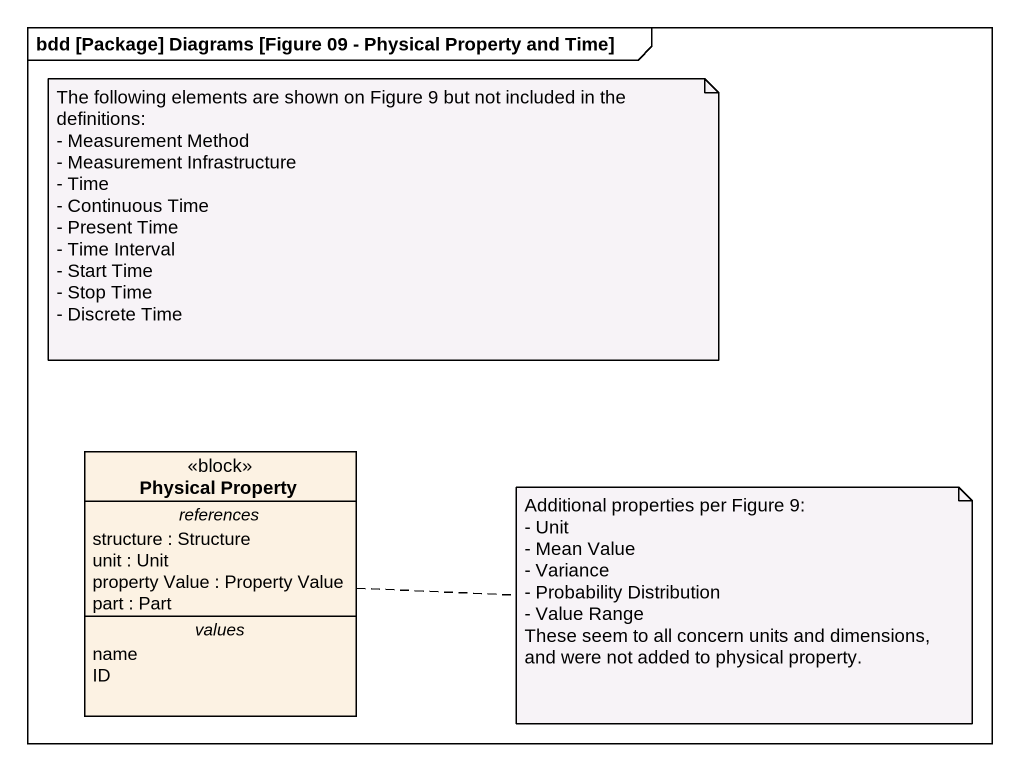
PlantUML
@startuml
mainframe bdd [Package] Diagrams [Figure 09 - Physical Property and Time]
hide circle
hide empty members
class "Physical Property" as Physical_Property <<block>> {
  -- references --
  structure : Structure
  unit : Unit
  property Value : Property Value
  part : Part
  -- values --
  name
  ID
}
note as N1
  The following elements are shown on Figure 9 but not included in the definitions:
  - Measurement Method
  - Measurement Infrastructure
  - Time
  - Continuous Time
  - Present Time
  - Time Interval
  - Start Time
  - Stop Time
  - Discrete Time
end note
note right of Physical_Property
  Additional properties per Figure 9:
  - Unit
  - Mean Value
  - Variance
  - Probability Distribution
  - Value Range
  These seem to all concern units and dimensions, and were not added to physical property.
end note
@enduml
